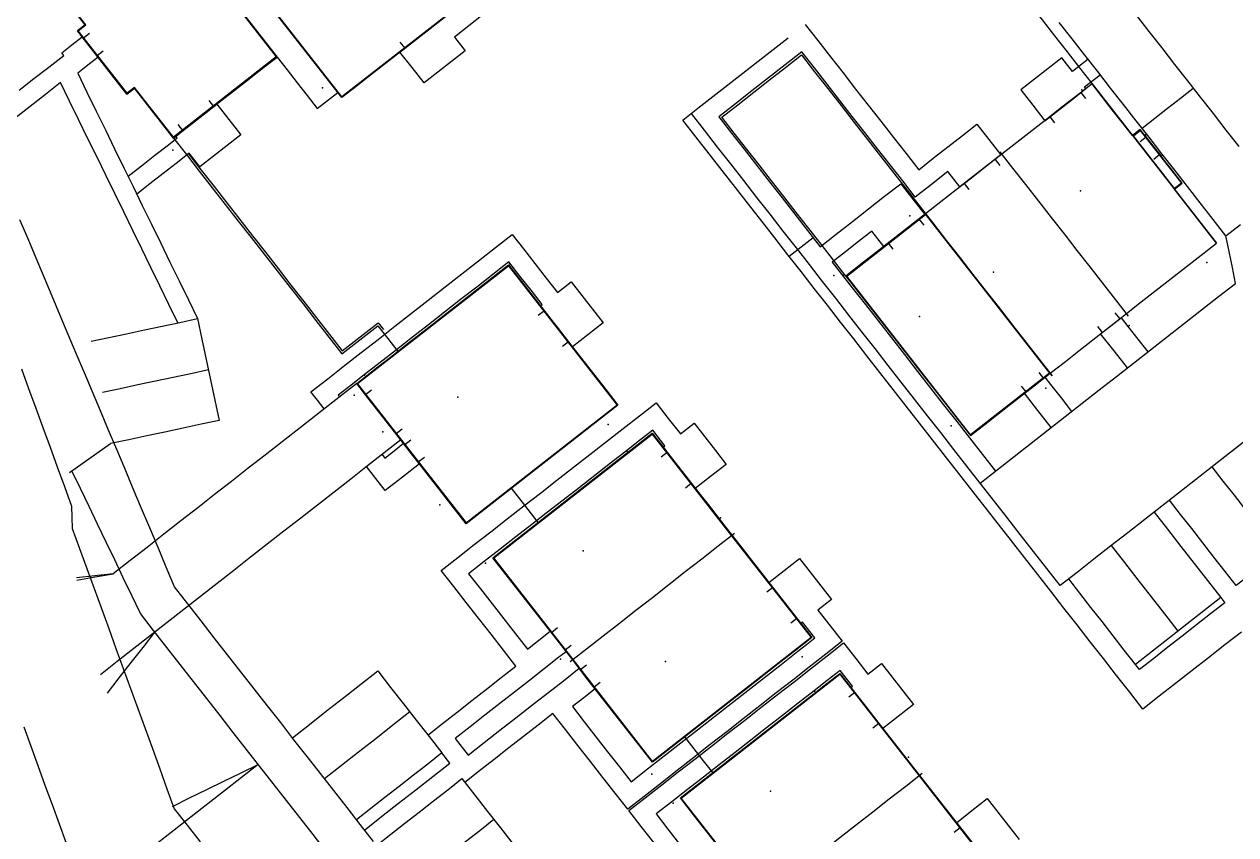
# Model space of a CAD drawing. Header units: metres. Extents: x 337936 to 338469, y 373266 to 374026.
# Drawn here: x 338023.9 to 338079.8, y 373758.3 to 373795.6 of the extents above; entities that cross this region are included whole.
import ezdxf

# ---------------------------------------------------------------- set-up
doc = ezdxf.new("R2010")
doc.units = ezdxf.units.M
for name, color, linetype in [('3D_LINES', 3, 'Continuous'), ('3D_Points', 1, 'Continuous'), ('PLOTS EXTERNAL LEVEL', 6, 'Continuous'), ('PLOTS FFL', 5, 'Continuous')]:
    doc.layers.add(name, color=color, linetype=linetype)

msp = doc.modelspace()

# ---------------------------------------------------------------- linework, layer by layer
at = {"layer": '3D_LINES'}
for points in [[(338061.669, 373810.687, 33.534), (338062.278, 373809.908, 33.552), (338062.886, 373809.129, 33.569), (338063.495, 373808.35, 33.586), (338064.103, 373807.572, 33.603), (338064.712, 373806.793, 33.62), (338065.32, 373806.014, 33.637), (338065.929, 373805.235, 33.654), (338066.537, 373804.456, 33.671), (338067.145, 373803.678, 33.688), (338067.036, 373802.786, 33.7), (338066.927, 373801.895, 33.709), (338066.817, 373801.004, 33.705), (338067.394, 373800.266, 33.724), (338067.97, 373799.528, 33.743), (338068.547, 373798.79, 33.763), (338069.123, 373798.052, 33.782), (338069.699, 373797.314, 33.801), (338070.276, 373796.577, 33.82), (338070.852, 373795.839, 33.836), (338071.429, 373795.101, 33.852), (338072.005, 373794.363, 33.869), (338072.582, 373793.625, 33.885), (338073.158, 373792.888, 33.9)], [(338026.226, 373796.222, 34.042), (338026.713, 373795.6, 34.042), (338026.366, 373795.329, 34.042), (338026.936, 373794.599, 34.042), (338027.506, 373793.87, 34.042), (338028.075, 373793.14, 34.042), (338028.645, 373792.411, 34.042), (338028.992, 373792.682, 34.042), (338029.59, 373791.916, 34.042), (338030.189, 373791.15, 34.042), (338030.787, 373790.384, 34.042), (338031.47, 373790.918, 34.042), (338032.153, 373791.451, 34.042), (338032.835, 373791.985, 34.042), (338033.518, 373792.518, 34.042), (338034.201, 373793.052, 34.042), (338034.884, 373793.585, 34.042), (338035.566, 373794.118, 34.042)], [(338043.58, 373796.173, 33.744), (338042.862, 373795.612, 33.744), (338042.143, 373795.051, 33.744), (338041.425, 373794.49, 33.744), (338040.707, 373793.929, 33.744), (338039.989, 373793.368, 33.744), (338039.271, 373792.806, 33.744), (338038.553, 373792.245, 33.744)], [(338045.082, 373796.078, 33.745), (338044.413, 373795.555, 33.745), (338043.745, 373795.033, 33.745), (338044.237, 373794.402, 33.745), (338043.607, 373793.91, 33.745), (338042.976, 373793.417, 33.745), (338042.346, 373792.925, 33.745), (338041.792, 373793.634, 33.745), (338041.238, 373794.343, 33.745), (338041.868, 373794.836, 33.745), (338042.499, 373795.328, 33.745), (338043.129, 373795.821, 33.745)], [(338079.334, 373785.876, 33.9), (338078.743, 373786.633, 33.9), (338078.151, 373787.39, 33.9), (338077.56, 373788.147, 33.9), (338076.969, 373788.904, 33.9), (338076.377, 373789.661, 33.9), (338075.786, 373790.418, 33.9), (338075.195, 373791.174, 33.9), (338074.603, 373791.931, 33.9), (338074.012, 373792.688, 33.9), (338073.42, 373793.445, 33.895), (338072.829, 373794.202, 33.879), (338072.238, 373794.959, 33.863), (338071.646, 373795.716, 33.846)], [(338075.193, 373796.049, 33.877), (338075.784, 373795.292, 33.89), (338076.376, 373794.535, 33.9), (338076.967, 373793.778, 33.9), (338077.559, 373793.021, 33.9), (338078.15, 373792.265, 33.9), (338078.741, 373791.508, 33.9), (338079.333, 373790.751, 33.9), (338079.924, 373789.994, 33.9)], [(338026.915, 373795.199, 34.051), (338026.637, 373794.982, 34.052)], [(338035.566, 373794.118, 33.976), (338034.964, 373794.889, 33.976), (338034.362, 373795.659, 33.976)], [(338059.928, 373795.621, 33.912), (338060.509, 373794.877, 33.912), (338061.09, 373794.132, 33.912), (338061.672, 373793.388, 33.912), (338062.253, 373792.644, 33.912), (338062.835, 373791.9, 33.912), (338063.416, 373791.156, 33.912), (338063.998, 373790.411, 33.912), (338064.579, 373789.667, 33.912), (338065.161, 373788.923, 33.912), (338065.833, 373789.448, 33.912), (338066.505, 373789.973, 33.912), (338067.177, 373790.498, 33.912), (338067.849, 373791.023, 33.912), (338068.403, 373790.314, 33.912), (338068.958, 373789.605, 33.912), (338068.327, 373789.112, 33.912), (338067.697, 373788.62, 33.912), (338067.066, 373788.127, 33.912), (338066.512, 373788.837, 33.912), (338065.759, 373788.248, 33.912), (338065.006, 373787.66, 33.912), (338064.424, 373788.404, 33.912), (338063.843, 373789.148, 33.912), (338063.261, 373789.892, 33.912), (338062.68, 373790.636, 33.912), (338062.098, 373791.381, 33.912), (338061.517, 373792.125, 33.912), (338060.935, 373792.869, 33.912), (338060.354, 373793.613, 33.912), (338059.772, 373794.358, 33.912), (338059.006, 373793.759, 33.912), (338058.24, 373793.16, 33.912), (338057.473, 373792.561, 33.912), (338056.707, 373791.962, 33.912), (338055.94, 373791.364, 33.912), (338056.525, 373790.615, 33.912), (338057.11, 373789.866, 33.912), (338057.695, 373789.118, 33.912), (338058.28, 373788.369, 33.912), (338058.865, 373787.621, 33.912), (338059.45, 373786.872, 33.912), (338060.034, 373786.123, 33.912), (338060.619, 373785.375, 33.912), (338061.362, 373785.955, 33.912), (338062.105, 373786.536, 33.912), (338062.848, 373787.116, 33.912), (338063.591, 373787.696, 33.912), (338064.334, 373788.277, 33.912), (338064.888, 373787.568, 33.912), (338065.442, 373786.858, 33.912), (338064.989, 373786.504, 33.912), (338064.27, 373785.943, 33.912), (338063.551, 373785.381, 33.912), (338062.997, 373786.09, 33.911), (338062.389, 373785.615, 33.911), (338061.781, 373785.14, 33.911), (338061.173, 373784.666, 33.911), (338061.5, 373784.248, 33.911), (338062.101, 373783.478, 33.911), (338062.703, 373782.708, 33.911), (338063.305, 373781.938, 33.911), (338063.906, 373781.168, 33.911), (338064.508, 373780.397, 33.911), (338065.11, 373779.627, 33.911), (338065.712, 373778.857, 33.911), (338066.313, 373778.087, 33.911), (338066.915, 373777.317, 33.911), (338067.51, 373776.555, 33.911), (338068.106, 373775.793, 33.911), (338068.701, 373775.031, 33.911)], [(338023.666, 373792.583, 34.061), (338024.354, 373793.121, 34.059), (338025.041, 373793.658, 34.056), (338025.729, 373794.195, 34.054), (338025.636, 373794.313, 34.054), (338026.109, 373794.682, 34.053), (338026.582, 373795.052, 34.052), (338026.951, 373794.579, 34.051), (338027.321, 373794.106, 34.051), (338026.848, 373793.737, 34.053), (338026.375, 373793.367, 34.054), (338026.801, 373792.497, 34.054), (338027.226, 373791.627, 34.055), (338027.651, 373790.757, 34.055), (338028.077, 373789.887, 34.055), (338028.502, 373789.017, 34.056), (338028.927, 373788.147, 34.056), (338029.353, 373787.277, 34.041), (338029.778, 373786.407, 34.022), (338030.203, 373785.537, 34.002), (338030.629, 373784.666, 33.983), (338031.054, 373783.796, 33.964), (338031.479, 373782.926, 33.945), (338031.905, 373782.056, 33.926)], [(338041.47, 373794.525, 33.818), (338041.253, 373794.803, 33.832)], [(338080.045, 373767.608, 33.911), (338079.288, 373767.016, 33.911), (338078.53, 373766.424, 33.911), (338077.772, 373765.832, 33.911), (338077.014, 373765.24, 33.911), (338076.257, 373764.648, 33.911), (338075.499, 373764.056, 33.911), (338074.893, 373764.832, 33.911), (338074.287, 373765.608, 33.911), (338073.68, 373766.383, 33.911), (338073.074, 373767.159, 33.911), (338072.468, 373767.935, 33.911), (338071.862, 373768.711, 33.911), (338071.256, 373769.487, 33.911), (338070.65, 373770.263, 33.911), (338070.043, 373771.039, 33.911), (338069.437, 373771.814, 33.911), (338068.831, 373772.59, 33.911), (338068.225, 373773.366, 33.911), (338067.619, 373774.142, 33.911), (338067.013, 373774.918, 33.911), (338066.406, 373775.694, 33.911), (338065.8, 373776.47, 33.911), (338065.194, 373777.245, 33.911), (338064.588, 373778.021, 33.911), (338063.982, 373778.797, 33.911), (338063.376, 373779.573, 33.911), (338062.769, 373780.349, 33.911), (338062.163, 373781.125, 33.911), (338061.557, 373781.901, 33.911), (338060.951, 373782.676, 33.911), (338060.345, 373783.452, 33.911), (338059.739, 373784.228, 33.911), (338059.132, 373785.004, 33.911), (338058.526, 373785.78, 33.911), (338057.92, 373786.556, 33.911), (338057.314, 373787.332, 33.911), (338056.708, 373788.107, 33.911), (338056.102, 373788.883, 33.911), (338055.495, 373789.659, 33.911), (338054.889, 373790.435, 33.911), (338054.283, 373791.211, 33.911), (338054.977, 373791.753, 33.911), (338055.671, 373792.295, 33.911), (338056.364, 373792.837, 33.911), (338057.058, 373793.379, 33.911), (338057.752, 373793.921, 33.911), (338058.446, 373794.463, 33.911), (338059.14, 373795.005, 33.911)], [(338027.544, 373794.393, 34.05), (338027.266, 373794.176, 34.051)], [(338035.566, 373794.118, 33.953), (338036.03, 373793.525, 33.948), (338036.494, 373792.931, 33.936), (338036.958, 373792.337, 33.915), (338037.422, 373791.743, 33.899), (338037.895, 373792.112, 33.892), (338038.368, 373792.482, 33.886)], [(338061.806, 373784.018, 33.914), (338061.234, 373784.751, 33.884), (338060.661, 373785.484, 33.86), (338060.089, 373786.216, 33.837), (338059.516, 373786.949, 33.814), (338058.944, 373787.682, 33.791), (338058.371, 373788.415, 33.768), (338057.798, 373789.148, 33.745), (338057.226, 373789.881, 33.722), (338056.653, 373790.614, 33.699), (338056.081, 373791.346, 33.676), (338056.816, 373791.921, 33.668), (338057.551, 373792.495, 33.661), (338058.285, 373793.069, 33.654), (338059.02, 373793.643, 33.647), (338059.755, 373794.217, 33.64)], [(338059.755, 373794.217, 33.64), (338060.364, 373793.438, 33.669), (338060.972, 373792.66, 33.697), (338061.581, 373791.881, 33.726), (338062.189, 373791.102, 33.755), (338062.798, 373790.323, 33.784), (338063.406, 373789.545, 33.813), (338064.015, 373788.766, 33.841), (338064.623, 373787.987, 33.87), (338065.232, 373787.208, 33.898), (338065.84, 373786.43, 33.933), (338066.449, 373785.651, 33.966), (338067.057, 373784.872, 34.001), (338067.665, 373784.093, 34.036), (338068.274, 373783.315, 34.035), (338068.882, 373782.536, 34.01), (338069.491, 373781.757, 33.985), (338070.099, 373780.978, 33.959), (338070.708, 373780.2, 33.933), (338071.316, 373779.421, 33.907), (338070.724, 373780.179, 33.933), (338070.131, 373780.938, 33.958), (338069.538, 373781.697, 33.983), (338068.945, 373782.455, 34.007), (338068.353, 373783.214, 34.032), (338067.76, 373783.973, 34.041), (338067.167, 373784.731, 34.007), (338066.575, 373785.49, 33.973), (338065.982, 373786.249, 33.941), (338065.389, 373787.007, 33.908)], [(338072.976, 373794.014, 33.912), (338072.251, 373793.448, 33.912), (338071.758, 373794.078, 33.912), (338071.128, 373793.586, 33.912), (338070.497, 373793.093, 33.912), (338069.867, 373792.601, 33.912), (338070.421, 373791.892, 33.912), (338070.975, 373791.182, 33.912), (338071.606, 373791.675, 33.912), (338072.236, 373792.167, 33.912), (338072.866, 373792.66, 33.912), (338072.805, 373792.739, 33.909), (338073.53, 373793.305, 33.909)], [(338030.997, 373781.863, 33.939), (338030.581, 373782.715, 33.958), (338030.164, 373783.567, 33.977), (338029.748, 373784.419, 33.996), (338029.331, 373785.271, 34.014), (338028.915, 373786.123, 34.033), (338028.498, 373786.975, 34.052), (338028.082, 373787.827, 34.058), (338027.665, 373788.679, 34.058), (338027.249, 373789.531, 34.057), (338026.832, 373790.383, 34.057), (338026.416, 373791.235, 34.057), (338026, 373792.087, 34.057), (338025.583, 373792.939, 34.056), (338024.883, 373792.392, 34.058), (338024.183, 373791.845, 34.061), (338023.482, 373791.298, 34.063), (338022.782, 373790.75, 34.065)], [(338068.997, 373789.636, 33.912), (338068.294, 373789.086, 33.912), (338067.591, 373788.537, 33.912), (338066.888, 373787.988, 33.912), (338066.185, 373787.439, 33.912), (338065.481, 373786.889, 33.912), (338064.746, 373786.315, 33.912), (338064.011, 373785.741, 33.912), (338063.276, 373785.166, 33.912), (338062.541, 373784.592, 33.912), (338061.806, 373784.018, 33.912), (338062.381, 373783.283, 33.912), (338062.955, 373782.548, 33.911), (338063.529, 373781.813, 33.911), (338064.103, 373781.078, 33.911), (338064.678, 373780.343, 33.911), (338065.252, 373779.608, 33.911), (338065.826, 373778.873, 33.911), (338066.4, 373778.138, 33.911), (338066.975, 373777.403, 33.911), (338067.549, 373776.668, 33.911), (338068.284, 373777.242, 33.911), (338069.019, 373777.816, 33.911), (338069.754, 373778.391, 33.911), (338070.489, 373778.965, 33.911), (338071.224, 373779.539, 33.911), (338071.927, 373780.088, 33.911), (338072.63, 373780.638, 33.911), (338073.333, 373781.187, 33.911), (338074.036, 373781.736, 33.911), (338074.74, 373782.286, 33.911), (338075.43, 373782.825, 33.911), (338076.12, 373783.365, 33.911), (338076.811, 373783.904, 33.911), (338077.501, 373784.444, 33.911), (338078.191, 373784.983, 33.911), (338078.901, 373785.537, 33.911), (338078.416, 373786.158, 33.911), (338077.931, 373786.778, 33.911), (338077.446, 373787.399, 33.911), (338076.961, 373788.02, 33.911), (338077.316, 373788.297, 33.911), (338076.833, 373788.915, 33.911), (338076.349, 373789.534, 33.911), (338075.866, 373790.152, 33.911), (338075.383, 373790.771, 33.911), (338075.028, 373790.494, 33.911), (338074.561, 373791.092, 33.911), (338074.093, 373791.691, 33.912), (338073.626, 373792.289, 33.912), (338073.158, 373792.888, 33.912), (338072.464, 373792.345, 33.912), (338071.771, 373791.803, 33.912), (338071.077, 373791.261, 33.912), (338070.383, 373790.719, 33.912), (338069.689, 373790.177, 33.912), (338068.995, 373789.635, 33.912)], [(338072.635, 373792.478, 33.912), (338072.852, 373792.201, 33.912)], [(338075.462, 373790.833, 33.9), (338076.053, 373791.294, 33.9), (338076.644, 373791.756, 33.9), (338077.235, 373792.218, 33.9), (338077.826, 373792.68, 33.9)], [(338028.695, 373788.623, 34.043), (338029.315, 373789.107, 34.043), (338029.935, 373789.592, 34.043), (338030.555, 373790.076, 34.043), (338030.963, 373790.395, 34.043), (338030.901, 373790.474, 34.043), (338031.532, 373790.966, 34.043), (338032.162, 373791.459, 34.043), (338032.792, 373791.951, 34.043), (338033.347, 373791.242, 34.043), (338033.901, 373790.533, 34.043), (338033.27, 373790.04, 34.043), (338032.64, 373789.548, 34.043), (338032.009, 373789.055, 34.043), (338031.517, 373789.686, 34.043), (338030.912, 373789.213, 34.043), (338030.308, 373788.741, 34.043), (338029.703, 373788.269, 34.043), (338029.099, 373787.796, 34.043)], [(338032.649, 373791.839, 34.028), (338032.432, 373792.117, 34.038)], [(338067.992, 373774.476, 33.933), (338067.387, 373775.251, 33.922), (338066.782, 373776.026, 33.912), (338066.176, 373776.8, 33.9), (338065.571, 373777.575, 33.9), (338064.966, 373778.35, 33.9), (338064.361, 373779.124, 33.9), (338063.755, 373779.899, 33.9), (338063.15, 373780.674, 33.9), (338062.545, 373781.448, 33.9), (338061.94, 373782.223, 33.9), (338061.335, 373782.998, 33.9), (338060.729, 373783.772, 33.893), (338060.124, 373784.547, 33.878), (338059.519, 373785.322, 33.853), (338058.914, 373786.096, 33.829), (338058.308, 373786.871, 33.805), (338057.703, 373787.645, 33.78), (338057.098, 373788.42, 33.756), (338056.493, 373789.195, 33.732), (338055.888, 373789.969, 33.707), (338055.282, 373790.744, 33.683), (338054.677, 373791.519, 33.658)], [(338071.208, 373791.364, 33.905), (338071.425, 373791.086, 33.92)], [(338031.222, 373790.725, 34.051), (338031.005, 373791.002, 34.061)], [(338030.787, 373790.384, 34.058), (338031.385, 373789.619, 34.033), (338031.983, 373788.854, 34.012), (338032.581, 373788.089, 33.991), (338033.179, 373787.323, 33.97), (338033.777, 373786.558, 33.95), (338034.374, 373785.793, 33.929), (338034.972, 373785.028, 33.908), (338035.57, 373784.262, 33.887), (338036.168, 373783.497, 33.867), (338036.766, 373782.732, 33.846), (338037.364, 373781.966, 33.825), (338037.962, 373781.201, 33.804), (338038.56, 373780.436, 33.783), (338039.112, 373780.868, 33.773), (338039.665, 373781.299, 33.768), (338040.217, 373781.731, 33.768), (338040.679, 373781.14, 33.759), (338041.141, 373780.549, 33.753)], [(338075.654, 373790.424, 33.9), (338075.376, 373790.207, 33.9)], [(338075.678, 373790.556, 33.9), (338075.599, 373790.494, 33.9), (338075.968, 373790.021, 33.9), (338076.338, 373789.549, 33.9), (338076.417, 373789.61, 33.9)], [(338031.478, 373789.662, 34.031), (338032.07, 373788.905, 34.01), (338032.661, 373788.148, 33.99), (338033.253, 373787.391, 33.969), (338033.844, 373786.634, 33.949), (338034.436, 373785.876, 33.928), (338035.028, 373785.119, 33.907), (338035.619, 373784.362, 33.887), (338036.211, 373783.605, 33.866), (338036.802, 373782.848, 33.846), (338037.394, 373782.091, 33.825), (338037.985, 373781.333, 33.805), (338038.577, 373780.576, 33.784), (338039.13, 373781.008, 33.774), (338039.682, 373781.44, 33.77), (338040.235, 373781.871, 33.77), (338040.481, 373781.556, 33.765)], [(338068.904, 373789.754, 33.912), (338069.496, 373788.995, 33.912), (338070.089, 373788.236, 33.912), (338070.682, 373787.478, 33.912), (338071.274, 373786.719, 33.912), (338071.867, 373785.961, 33.912), (338072.46, 373785.202, 33.912), (338073.053, 373784.443, 33.912), (338073.645, 373783.685, 33.912), (338074.238, 373782.926, 33.912), (338074.831, 373782.167, 33.912)], [(338076.283, 373789.619, 33.9), (338076.005, 373789.401, 33.9)], [(338068.691, 373789.396, 33.909), (338068.908, 373789.119, 33.923)], [(338067.264, 373788.282, 33.911), (338067.481, 373788.004, 33.926)], [(338040.02, 373757.944, 33.921), (338039.408, 373758.728, 33.921), (338038.796, 373759.511, 33.929), (338038.183, 373760.295, 33.938), (338037.571, 373761.078, 33.948), (338036.959, 373761.862, 33.957), (338036.347, 373762.645, 33.967), (338035.735, 373763.429, 33.976), (338035.123, 373764.212, 33.985), (338034.511, 373764.996, 33.96), (338033.899, 373765.779, 33.933), (338033.287, 373766.562, 33.907), (338032.675, 373767.346, 33.893), (338032.062, 373768.129, 33.893), (338031.45, 373768.913, 33.893), (338030.838, 373769.696, 33.893), (338030.458, 373770.599, 33.89), (338030.077, 373771.502, 33.887), (338029.697, 373772.406, 33.884), (338029.316, 373773.309, 33.881), (338028.935, 373774.212, 33.878), (338028.555, 373775.115, 33.892), (338028.174, 373776.018, 33.911), (338027.794, 373776.921, 33.93), (338027.422, 373777.802, 33.948), (338027.051, 373778.683, 33.967), (338026.68, 373779.564, 33.985), (338026.309, 373780.445, 34.004), (338025.938, 373781.326, 34.022), (338025.566, 373782.207, 34.04), (338025.195, 373783.088, 34.059), (338024.824, 373783.968, 34.07), (338024.453, 373784.849, 34.069), (338024.081, 373785.73, 34.069), (338023.71, 373786.611, 34.068)], [(338065.175, 373786.65, 33.912), (338065.392, 373786.372, 33.912)], [(338080.272, 373776.457, 33.9), (338079.492, 373775.847, 33.9), (338078.711, 373775.237, 33.9), (338077.93, 373774.627, 33.9), (338077.15, 373774.017, 33.906), (338076.369, 373773.407, 33.914), (338075.589, 373772.798, 33.922), (338074.808, 373772.188, 33.93), (338074.028, 373771.578, 33.938), (338073.247, 373770.968, 33.946), (338072.466, 373770.358, 33.954), (338071.686, 373769.748, 33.962), (338071.07, 373770.536, 33.959), (338070.455, 373771.324, 33.956), (338069.839, 373772.112, 33.953), (338069.223, 373772.9, 33.951), (338068.608, 373773.688, 33.943), (338067.992, 373774.476, 33.933), (338068.778, 373775.09, 33.93), (338069.563, 373775.704, 33.927), (338070.349, 373776.318, 33.921), (338071.135, 373776.932, 33.913), (338071.92, 373777.546, 33.905), (338072.706, 373778.16, 33.9), (338073.492, 373778.773, 33.9), (338074.278, 373779.387, 33.9), (338075.063, 373780.001, 33.9), (338075.849, 373780.615, 33.9), (338076.635, 373781.229, 33.9), (338077.42, 373781.843, 33.9), (338078.206, 373782.457, 33.9), (338078.992, 373783.07, 33.9), (338079.777, 373783.684, 33.9), (338079.63, 373784.415, 33.9), (338079.482, 373785.145, 33.9), (338079.334, 373785.876, 33.9), (338080.004, 373786.399, 33.9)], [(338037.747, 373777.897, 33.746), (338037.439, 373778.291, 33.746), (338037.131, 373778.685, 33.746), (338037.905, 373779.289, 33.746), (338038.678, 373779.894, 33.746), (338039.451, 373780.498, 33.746), (338040.225, 373781.102, 33.746), (338040.998, 373781.707, 33.746), (338041.772, 373782.311, 33.746), (338042.545, 373782.915, 33.746), (338043.319, 373783.519, 33.746), (338044.092, 373784.124, 33.746), (338044.865, 373784.728, 33.746), (338045.639, 373785.332, 33.746), (338046.412, 373785.936, 33.746), (338046.935, 373785.268, 33.746), (338047.457, 373784.599, 33.746), (338047.98, 373783.93, 33.746), (338048.503, 373783.261, 33.746), (338049.133, 373783.754, 33.746), (338049.625, 373783.123, 33.746), (338050.118, 373782.493, 33.746), (338050.61, 373781.862, 33.746), (338049.901, 373781.308, 33.746), (338049.192, 373780.754, 33.746), (338048.7, 373781.385, 33.746), (338048.207, 373782.015, 33.746), (338047.714, 373782.645, 33.746), (338047.793, 373782.707, 33.746), (338047.281, 373783.362, 33.746), (338046.769, 373784.018, 33.746), (338046.257, 373784.673, 33.746), (338045.516, 373784.094, 33.746), (338044.775, 373783.515, 33.746), (338044.034, 373782.936, 33.746), (338043.293, 373782.357, 33.746), (338042.552, 373781.778, 33.747), (338041.811, 373781.2, 33.747), (338041.07, 373780.621, 33.747), (338040.329, 373780.042, 33.747), (338039.588, 373779.463, 33.747), (338038.991, 373778.996, 33.745), (338038.394, 373778.53, 33.745), (338038.456, 373778.451, 33.745)], [(338060.298, 373785.786, 33.849), (338059.746, 373785.355, 33.855), (338059.195, 373784.924, 33.86)], [(338063.749, 373785.536, 33.914), (338063.966, 373785.258, 33.928)], [(338044.294, 373772.603, 33.746), (338043.853, 373773.168, 33.746), (338043.412, 373773.733, 33.746), (338042.885, 373774.407, 33.746), (338042.359, 373775.08, 33.747), (338041.832, 373775.754, 33.747), (338041.306, 373776.428, 33.747), (338040.779, 373777.102, 33.747), (338040.268, 373777.757, 33.747), (338039.756, 373778.412, 33.747), (338039.244, 373779.067, 33.747), (338040.021, 373779.674, 33.747), (338040.799, 373780.282, 33.747), (338041.576, 373780.889, 33.747), (338042.353, 373781.496, 33.747), (338043.131, 373782.104, 33.747), (338043.908, 373782.711, 33.746), (338044.685, 373783.318, 33.746), (338045.463, 373783.925, 33.746), (338046.24, 373784.533, 33.746), (338046.801, 373783.815, 33.746), (338047.362, 373783.096, 33.746), (338047.923, 373782.378, 33.746), (338048.484, 373781.66, 33.746), (338049.046, 373780.942, 33.746), (338049.607, 373780.224, 33.746), (338050.168, 373779.505, 33.746), (338050.729, 373778.787, 33.746), (338051.29, 373778.069, 33.746)], [(338061.745, 373784.097, 33.911), (338061.666, 373784.035, 33.911)], [(338047.896, 373782.413, 33.753), (338047.618, 373782.196, 33.753)], [(338074.216, 373782.324, 33.922), (338074.433, 373782.046, 33.913)], [(338026.988, 373781.011, 33.999), (338027.808, 373781.185, 33.987), (338028.627, 373781.359, 33.975), (338029.447, 373781.534, 33.962), (338030.266, 373781.708, 33.95), (338031.085, 373781.882, 33.938), (338031.905, 373782.056, 33.926), (338032.104, 373781.117, 33.909), (338032.304, 373780.178, 33.893), (338032.504, 373779.239, 33.877), (338032.703, 373778.3, 33.861), (338032.903, 373777.361, 33.845), (338032.068, 373777.184, 33.858), (338031.232, 373777.006, 33.87), (338030.397, 373776.828, 33.882), (338029.562, 373776.651, 33.895), (338028.727, 373776.473, 33.907), (338027.892, 373776.296, 33.92)], [(338074.786, 373779.785, 33.912), (338074.171, 373780.573, 33.912), (338073.555, 373781.361, 33.912), (338074.028, 373781.73, 33.912), (338074.501, 373782.1, 33.912), (338074.815, 373781.697, 33.912), (338075.274, 373781.11, 33.912), (338075.732, 373780.524, 33.912)], [(338073.41, 373781.695, 33.922), (338073.627, 373781.417, 33.913)], [(338049.01, 373780.987, 33.755), (338048.733, 373780.77, 33.751)], [(338023.78, 373779.747, 34.039), (338024.109, 373778.842, 34.021), (338024.439, 373777.936, 34.003), (338024.769, 373777.03, 33.985), (338025.098, 373776.124, 33.967), (338025.428, 373775.219, 33.949), (338025.758, 373774.313, 33.931), (338026.087, 373773.407, 33.913), (338026.105, 373772.896, 33.914), (338026.123, 373772.384, 33.918), (338026.459, 373771.461, 33.921), (338026.795, 373770.538, 33.925), (338027.131, 373769.615, 33.928), (338027.467, 373768.692, 33.932), (338027.803, 373767.769, 33.935), (338028.139, 373766.846, 33.939), (338028.475, 373765.923, 33.943), (338028.81, 373765, 33.965), (338029.146, 373764.077, 33.997), (338029.482, 373763.154, 34.02), (338029.818, 373762.231, 34.012), (338030.154, 373761.308, 34.003), (338030.49, 373760.385, 33.995), (338030.826, 373759.462, 33.987), (338031.422, 373758.7, 33.978), (338032.017, 373757.937, 33.968)], [(338027.512, 373778.669, 33.958), (338028.327, 373778.842, 33.946), (338029.142, 373779.015, 33.934), (338029.958, 373779.189, 33.922), (338030.773, 373779.362, 33.91), (338031.588, 373779.535, 33.897), (338032.404, 373779.709, 33.885)], [(338070.701, 373779.577, 33.912), (338070.918, 373779.3, 33.912)], [(338039.244, 373779.067, 33.746), (338038.911, 373778.807, 33.746), (338038.133, 373778.199, 33.746), (338037.355, 373777.591, 33.746), (338036.576, 373776.983, 33.746), (338035.798, 373776.375, 33.746), (338035.02, 373775.767, 33.746), (338034.242, 373775.159, 33.746), (338033.463, 373774.551, 33.746), (338032.685, 373773.943, 33.746), (338031.907, 373773.335, 33.746), (338031.129, 373772.727, 33.746), (338030.35, 373772.119, 33.746), (338029.572, 373771.51, 33.746), (338028.794, 373770.902, 33.746), (338028.016, 373770.294, 33.746), (338027.168, 373770.203, 33.746), (338026.319, 373770.111, 33.746)], [(338069.895, 373778.948, 33.915), (338070.112, 373778.67, 33.905)], [(338071.271, 373777.038, 33.912), (338070.655, 373777.826, 33.912), (338070.04, 373778.614, 33.912), (338070.512, 373778.984, 33.912), (338070.985, 373779.353, 33.912), (338071.245, 373779.02, 33.912), (338071.731, 373778.399, 33.912), (338072.217, 373777.777, 33.912)], [(338039.931, 373778.76, 33.754), (338039.653, 373778.543, 33.75)], [(338042.525, 373762.86, 33.747), (338043.202, 373763.389, 33.747), (338043.879, 373763.918, 33.747), (338044.556, 373764.447, 33.747), (338045.233, 373764.976, 33.747), (338045.91, 373765.505, 33.747), (338046.587, 373766.034, 33.747), (338046.013, 373766.769, 33.747), (338045.438, 373767.505, 33.747), (338044.863, 373768.24, 33.747), (338044.289, 373768.976, 33.747), (338043.714, 373769.711, 33.747), (338043.139, 373770.447, 33.747), (338043.902, 373771.041, 33.747), (338044.664, 373771.636, 33.747), (338045.426, 373772.23, 33.747), (338046.189, 373772.825, 33.747), (338046.951, 373773.419, 33.747), (338047.714, 373774.013, 33.747), (338048.476, 373774.608, 33.747), (338049.238, 373775.202, 33.747), (338050.001, 373775.797, 33.747), (338050.763, 373776.391, 33.747), (338051.526, 373776.985, 33.747), (338052.288, 373777.58, 33.747), (338053.05, 373778.174, 33.747), (338053.61, 373777.457, 33.747), (338054.169, 373776.74, 33.747), (338054.8, 373777.232, 33.747), (338055.292, 373776.601, 33.747), (338055.783, 373775.97, 33.747), (338056.275, 373775.339, 33.747), (338055.566, 373774.785, 33.747), (338054.856, 373774.232, 33.747), (338054.364, 373774.863, 33.747), (338053.872, 373775.494, 33.747), (338053.38, 373776.125, 33.747), (338053.459, 373776.186, 33.747), (338052.894, 373776.911, 33.747), (338052.289, 373776.439, 33.747), (338051.684, 373775.967, 33.747), (338050.955, 373775.399, 33.747), (338050.226, 373774.831, 33.747), (338049.498, 373774.263, 33.746), (338048.769, 373773.695, 33.746), (338048.041, 373773.127, 33.746), (338047.312, 373772.559, 33.746), (338046.584, 373771.991, 33.746), (338045.855, 373771.423, 33.746), (338045.126, 373770.855, 33.746), (338044.403, 373770.291, 33.765), (338044.945, 373769.598, 33.783), (338045.487, 373768.904, 33.801), (338046.028, 373768.211, 33.819), (338046.57, 373767.518, 33.837), (338047.112, 373766.824, 33.855), (338047.639, 373767.236, 33.868), (338048.166, 373767.648, 33.882), (338048.535, 373767.175, 33.894), (338048.905, 373766.702, 33.906), (338048.571, 373766.442, 33.906), (338047.888, 373765.908, 33.907), (338047.205, 373765.374, 33.907), (338046.521, 373764.84, 33.907), (338045.838, 373764.306, 33.907), (338045.155, 373763.772, 33.907), (338044.471, 373763.238, 33.907), (338043.788, 373762.705, 33.908), (338044.387, 373761.938, 33.908), (338045.118, 373762.509, 33.908), (338045.849, 373763.08, 33.908), (338046.58, 373763.651, 33.908), (338047.31, 373764.223, 33.908), (338048.041, 373764.794, 33.909), (338048.772, 373765.365, 33.909), (338049.503, 373765.936, 33.909), (338049.873, 373765.463, 33.909), (338050.242, 373764.99, 33.909), (338049.715, 373764.578, 33.909), (338049.188, 373764.167, 33.909), (338049.73, 373763.473, 33.909), (338050.272, 373762.78, 33.91), (338050.813, 373762.087, 33.91), (338051.355, 373761.393, 33.91), (338051.897, 373760.7, 33.91), (338052.658, 373761.296, 33.91), (338053.428, 373761.899, 33.91), (338054.198, 373762.501, 33.911), (338054.967, 373763.104, 33.911), (338055.737, 373763.706, 33.911), (338056.507, 373764.309, 33.911), (338057.276, 373764.912, 33.911), (338058.046, 373765.514, 33.911), (338058.816, 373766.117, 33.911), (338059.585, 373766.719, 33.911), (338059.98, 373767.028, 33.911), (338060.374, 373767.337, 33.911), (338059.808, 373768.06, 33.911), (338059.729, 373767.999, 33.911), (338059.236, 373768.629, 33.911), (338058.742, 373769.259, 33.911), (338058.249, 373769.889, 33.911), (338058.958, 373770.443, 33.911), (338059.667, 373770.998, 33.911), (338060.16, 373770.368, 33.911), (338060.653, 373769.738, 33.911), (338061.146, 373769.108, 33.911), (338060.516, 373768.615, 33.911), (338061.077, 373767.899, 33.911), (338061.638, 373767.183, 33.911), (338060.876, 373766.587, 33.911), (338060.115, 373765.991, 33.911), (338059.354, 373765.395, 33.911), (338058.593, 373764.799, 33.911), (338057.832, 373764.203, 33.911), (338057.07, 373763.607, 33.911), (338056.309, 373763.011, 33.911), (338055.548, 373762.415, 33.911), (338054.787, 373761.82, 33.911), (338054.026, 373761.224, 33.911), (338053.265, 373760.628, 33.911), (338052.503, 373760.032, 33.911), (338051.742, 373759.436, 33.911), (338051.168, 373760.171, 33.911), (338050.593, 373760.907, 33.911), (338050.018, 373761.642, 33.911), (338049.444, 373762.378, 33.911), (338048.869, 373763.113, 33.911), (338048.294, 373763.849, 33.911), (338047.617, 373763.32, 33.911), (338046.94, 373762.791, 33.911), (338046.263, 373762.262, 33.911), (338045.586, 373761.733, 33.911), (338044.909, 373761.204, 33.911), (338044.232, 373760.675, 33.911)], [(338041.341, 373776.955, 33.781), (338041.063, 373776.738, 33.767)], [(338049.204, 373766.319, 33.746), (338048.591, 373767.104, 33.746), (338047.978, 373767.888, 33.746), (338047.365, 373768.673, 33.746), (338046.752, 373769.458, 33.746), (338046.138, 373770.243, 33.746), (338045.525, 373771.027, 33.746), (338046.26, 373771.602, 33.746), (338046.995, 373772.176, 33.746), (338047.73, 373772.75, 33.746), (338048.465, 373773.324, 33.746), (338049.2, 373773.899, 33.746), (338049.935, 373774.473, 33.746), (338050.67, 373775.047, 33.746), (338051.405, 373775.621, 33.746), (338052.14, 373776.196, 33.768), (338052.875, 373776.77, 33.79), (338053.389, 373776.112, 33.81), (338053.903, 373775.454, 33.83), (338054.417, 373774.797, 33.849), (338054.931, 373774.139, 33.869), (338055.445, 373773.481, 33.889), (338055.959, 373772.823, 33.908), (338056.554, 373772.061, 33.909), (338057.167, 373771.277, 33.909), (338057.78, 373770.492, 33.909), (338058.393, 373769.707, 33.91), (338059.006, 373768.923, 33.91), (338059.62, 373768.138, 33.911), (338060.233, 373767.353, 33.911), (338059.498, 373766.779, 33.911), (338058.763, 373766.205, 33.911), (338058.028, 373765.63, 33.911), (338057.293, 373765.056, 33.911), (338056.558, 373764.482, 33.911), (338055.823, 373763.908, 33.911), (338055.088, 373763.333, 33.911), (338054.352, 373762.759, 33.911), (338053.617, 373762.185, 33.911), (338052.882, 373761.611, 33.911), (338052.269, 373762.395, 33.911), (338051.656, 373763.18, 33.911), (338051.043, 373763.965, 33.911), (338050.43, 373764.749, 33.911), (338049.817, 373765.534, 33.911), (338049.204, 373766.319, 33.911)], [(338080.669, 373776.767, 33.9), (338081.182, 373776.11, 33.9), (338081.695, 373775.454, 33.9), (338082.208, 373774.797, 33.9), (338082.721, 373774.14, 33.9), (338083.235, 373773.484, 33.9), (338083.748, 373772.827, 33.9), (338083.091, 373772.314, 33.9), (338082.434, 373771.801, 33.9), (338081.778, 373771.288, 33.904), (338081.121, 373770.775, 33.911), (338080.464, 373770.262, 33.918), (338079.808, 373769.749, 33.924), (338079.294, 373770.405, 33.922), (338078.781, 373771.062, 33.92), (338078.268, 373771.719, 33.917), (338077.755, 373772.375, 33.915), (338077.242, 373773.032, 33.913), (338076.729, 373773.689, 33.911)], [(338025.996, 373774.964, 33.936), (338026.628, 373775.408, 33.93), (338027.26, 373775.852, 33.925), (338027.892, 373776.296, 33.92)], [(338041.276, 373776.466, 33.767), (338040.506, 373775.865, 33.757), (338039.736, 373775.264, 33.768), (338038.966, 373774.662, 33.78), (338038.196, 373774.061, 33.792), (338037.427, 373773.459, 33.803), (338036.657, 373772.858, 33.815), (338035.887, 373772.256, 33.827), (338035.117, 373771.655, 33.838), (338034.347, 373771.053, 33.85), (338033.577, 373770.452, 33.861), (338032.808, 373769.85, 33.873), (338032.038, 373769.249, 33.885), (338031.268, 373768.648, 33.896), (338030.498, 373768.046, 33.908), (338029.728, 373767.445, 33.92), (338028.958, 373766.843, 33.931), (338028.189, 373766.242, 33.943), (338027.419, 373765.64, 33.955)], [(338040.409, 373775.789, 33.758), (338040.533, 373775.631, 33.758), (338040.966, 373775.969, 33.752), (338041.4, 373776.308, 33.767), (338041.769, 373775.835, 33.767), (338042.138, 373775.362, 33.767), (338041.35, 373774.747, 33.757), (338040.562, 373774.131, 33.769), (338040.131, 373774.683, 33.769), (338039.7, 373775.235, 33.769)], [(338041.732, 373776.455, 33.781), (338041.454, 373776.238, 33.767)], [(338042.362, 373775.649, 33.781), (338042.084, 373775.432, 33.767)], [(338053.562, 373775.891, 33.799), (338053.284, 373775.674, 33.795)], [(338037.84, 373757.486, 33.924), (338037.227, 373758.271, 33.932), (338036.614, 373759.055, 33.942), (338036.002, 373759.839, 33.951), (338035.389, 373760.623, 33.961), (338034.776, 373761.407, 33.97), (338034.164, 373762.191, 33.98), (338033.551, 373762.976, 33.989), (338032.938, 373763.76, 33.999), (338032.326, 373764.544, 33.977), (338031.713, 373765.328, 33.951), (338031.1, 373766.112, 33.924), (338030.488, 373766.897, 33.917), (338029.875, 373767.681, 33.917), (338029.262, 373768.465, 33.917), (338028.868, 373769.287, 33.914), (338028.474, 373770.11, 33.912), (338028.08, 373770.932, 33.91), (338027.685, 373771.754, 33.907), (338027.291, 373772.577, 33.905), (338026.897, 373773.399, 33.903), (338026.503, 373774.222, 33.917), (338026.109, 373775.044, 33.935)], [(338081.778, 373771.288, 33.904), (338081.264, 373771.944, 33.902), (338080.751, 373772.601, 33.9), (338080.238, 373773.258, 33.9), (338079.725, 373773.914, 33.9), (338079.212, 373774.571, 33.9), (338078.699, 373775.228, 33.9)], [(338054.676, 373774.465, 33.846), (338054.399, 373774.248, 33.841)], [(338047.618, 373772.663, 33.919), (338047.003, 373773.451, 33.858), (338046.387, 373774.239, 33.796)], [(338076.02, 373773.135, 33.918), (338076.636, 373772.347, 33.92), (338077.251, 373771.558, 33.923), (338077.867, 373770.77, 33.926), (338078.483, 373769.982, 33.929), (338079.098, 373769.194, 33.932), (338078.31, 373768.579, 33.94), (338077.522, 373767.963, 33.948), (338076.734, 373767.347, 33.956), (338075.946, 373766.732, 33.963), (338075.158, 373766.116, 33.97), (338074.645, 373766.773, 33.969), (338074.132, 373767.43, 33.967), (338073.619, 373768.086, 33.965), (338073.106, 373768.743, 33.962), (338072.593, 373769.4, 33.96), (338072.08, 373770.056, 33.958)], [(338056.672, 373772.154, 33.909), (338055.914, 373771.561, 33.909), (338055.155, 373770.968, 33.909), (338054.396, 373770.376, 33.909), (338053.638, 373769.783, 33.909), (338052.879, 373769.19, 33.909), (338052.12, 373768.597, 33.909), (338051.362, 373768.005, 33.909), (338050.603, 373767.412, 33.909), (338049.844, 373766.819, 33.909), (338049.086, 373766.227, 33.909)], [(338077.128, 373767.655, 33.952), (338076.513, 373768.443, 33.949), (338075.897, 373769.231, 33.946), (338075.281, 373770.019, 33.943), (338074.666, 373770.807, 33.94), (338074.05, 373771.595, 33.938)], [(338026.335, 373769.999, 33.933), (338027.175, 373770.147, 33.924), (338028.016, 373770.294, 33.915)], [(338058.432, 373769.658, 33.9), (338058.154, 373769.441, 33.9)], [(338079.098, 373769.194, 33.932), (338079.283, 373768.958, 33.932), (338078.626, 373768.445, 33.939), (338077.97, 373767.932, 33.946), (338077.313, 373767.419, 33.952), (338076.656, 373766.906, 33.958), (338076, 373766.393, 33.964), (338075.343, 373765.88, 33.97), (338075.158, 373766.116, 33.97)], [(338048.498, 373767.795, 33.915), (338048.22, 373767.578, 33.893)], [(338059.546, 373768.232, 33.9), (338059.268, 373768.015, 33.9)], [(338027.745, 373764.787, 33.973), (338028.292, 373765.491, 33.948), (338028.84, 373766.196, 33.937), (338029.387, 373766.901, 33.927), (338029.934, 373767.605, 33.917)], [(338049.128, 373766.989, 33.906), (338048.85, 373766.772, 33.906)], [(338052.939, 373757.904, 33.914), (338052.364, 373758.64, 33.914), (338051.789, 373759.375, 33.914), (338052.552, 373759.97, 33.914), (338053.314, 373760.564, 33.914), (338054.076, 373761.159, 33.914), (338054.839, 373761.753, 33.914), (338055.601, 373762.347, 33.914), (338056.364, 373762.942, 33.914), (338057.126, 373763.536, 33.914), (338057.888, 373764.131, 33.914), (338058.651, 373764.725, 33.914), (338059.413, 373765.319, 33.914), (338060.176, 373765.914, 33.914), (338060.938, 373766.508, 33.914), (338061.7, 373767.103, 33.914), (338062.26, 373766.385, 33.914), (338062.819, 373765.668, 33.914), (338063.45, 373766.16, 33.914), (338063.942, 373765.529, 33.914), (338064.434, 373764.898, 33.914), (338064.925, 373764.267, 33.914), (338064.216, 373763.714, 33.914), (338063.506, 373763.161, 33.914), (338063.014, 373763.791, 33.914), (338062.522, 373764.422, 33.914), (338062.03, 373765.053, 33.914), (338062.109, 373765.115, 33.914), (338061.544, 373765.839, 33.914), (338060.94, 373765.369, 33.914), (338060.336, 373764.898, 33.914), (338059.607, 373764.329, 33.914), (338058.878, 373763.761, 33.914), (338058.149, 373763.193, 33.914), (338057.421, 373762.625, 33.914), (338056.692, 373762.056, 33.914), (338055.963, 373761.488, 33.914), (338055.234, 373760.92, 33.914), (338054.505, 373760.352, 33.914), (338053.776, 373759.783, 33.914), (338053.053, 373759.22, 33.929), (338053.595, 373758.526, 33.944), (338054.137, 373757.833, 33.958)], [(338049.836, 373766.083, 33.931), (338049.558, 373765.866, 33.917)], [(338036.277, 373762.735, 33.968), (338037.065, 373763.351, 33.966), (338037.853, 373763.967, 33.964), (338038.641, 373764.582, 33.962), (338039.429, 373765.198, 33.948), (338040.217, 373765.814, 33.926), (338040.808, 373765.057, 33.949), (338041.399, 373764.301, 33.94), (338041.99, 373763.544, 33.931), (338042.581, 373762.788, 33.922), (338043.172, 373762.031, 33.913), (338042.515, 373761.518, 33.914), (338041.859, 373761.005, 33.916), (338041.202, 373760.492, 33.917), (338040.545, 373759.979, 33.919), (338039.888, 373759.466, 33.92), (338039.232, 373758.953, 33.922)], [(338056.015, 373757.602, 33.914), (338055.402, 373758.386, 33.914), (338054.788, 373759.171, 33.914), (338054.175, 373759.956, 33.914), (338054.91, 373760.53, 33.914), (338055.645, 373761.104, 33.914), (338056.38, 373761.678, 33.914), (338057.115, 373762.253, 33.913), (338057.85, 373762.827, 33.913), (338058.585, 373763.401, 33.913), (338059.32, 373763.976, 33.913), (338060.055, 373764.55, 33.913), (338060.791, 373765.124, 33.93), (338061.526, 373765.698, 33.948), (338062.141, 373764.91, 33.967), (338062.757, 373764.122, 33.986), (338063.372, 373763.334, 34.005), (338063.988, 373762.546, 34.024), (338064.604, 373761.759, 34.043), (338065.204, 373760.99, 34.043), (338065.817, 373760.205, 34.043), (338066.43, 373759.42, 34.043), (338067.043, 373758.636, 34.042), (338067.656, 373757.851, 34.042)], [(338050.465, 373765.277, 33.931), (338050.187, 373765.06, 33.916)], [(338062.212, 373764.82, 33.966), (338061.934, 373764.603, 33.964)], [(338041.694, 373763.923, 33.935), (338040.906, 373763.307, 33.937), (338040.118, 373762.691, 33.939), (338039.33, 373762.076, 33.941), (338038.542, 373761.46, 33.943), (338037.754, 373760.844, 33.945)], [(338063.326, 373763.393, 34.005), (338063.049, 373763.176, 33.996)], [(338023.885, 373763.239, 34.03), (338024.211, 373762.343, 34.053), (338024.537, 373761.448, 34.045), (338024.863, 373760.553, 34.037), (338025.189, 373759.657, 34.029), (338025.514, 373758.762, 34.021), (338025.84, 373757.867, 34.013)], [(338055.671, 373761.125, 34.065), (338055.24, 373761.676, 34.052), (338054.809, 373762.228, 34.039), (338054.379, 373762.779, 34.026)], [(338039.601, 373758.48, 33.921), (338040.389, 373759.096, 33.919), (338041.177, 373759.711, 33.917), (338041.965, 373760.327, 33.915), (338042.753, 373760.943, 33.914), (338043.541, 373761.558, 33.912), (338043.172, 373762.031, 33.913)], [(338034.701, 373761.504, 33.971), (338033.926, 373760.899, 33.973), (338033.151, 373760.293, 33.975), (338032.376, 373759.688, 33.977), (338031.602, 373759.083, 33.979), (338030.827, 373758.477, 33.981), (338030.052, 373757.872, 33.982), (338029.277, 373757.267, 33.984), (338028.502, 373756.662, 33.986), (338027.728, 373756.056, 33.988), (338026.953, 373755.451, 33.99), (338026.178, 373754.846, 33.992), (338025.403, 373754.24, 33.993), (338024.629, 373753.635, 33.995)], [(338030.742, 373759.571, 33.988), (338031.533, 373759.958, 33.985), (338032.325, 373760.344, 33.981), (338033.117, 373760.731, 33.978), (338033.909, 373761.117, 33.975), (338034.701, 373761.504, 33.971)], [(338065.322, 373761.082, 34.043), (338064.564, 373760.49, 34.043), (338063.805, 373759.897, 34.043), (338063.046, 373759.304, 34.043), (338062.288, 373758.711, 34.043), (338061.529, 373758.119, 34.043), (338060.77, 373757.526, 34.043), (338060.012, 373756.933, 34.043), (338059.253, 373756.34, 34.043), (338058.494, 373755.748, 34.043), (338057.736, 373755.155, 34.043)], [(338040.155, 373757.771, 33.921), (338040.812, 373758.284, 33.919), (338041.469, 373758.797, 33.918), (338042.125, 373759.31, 33.916), (338042.782, 373759.823, 33.915), (338043.439, 373760.336, 33.913), (338044.095, 373760.849, 33.912), (338044.686, 373760.093, 33.912), (338045.277, 373759.336, 33.912), (338045.868, 373758.58, 33.912), (338046.459, 373757.823, 33.912), (338047.051, 373757.067, 33.912), (338046.394, 373756.554, 33.913), (338045.737, 373756.041, 33.915), (338045.081, 373755.528, 33.916), (338044.424, 373755.015, 33.918), (338043.767, 373754.502, 33.919), (338043.11, 373753.989, 33.921)], [(338067.393, 373758.187, 34.043), (338066.899, 373758.817, 34.043), (338067.608, 373759.372, 34.043), (338068.317, 373759.927, 34.043), (338068.81, 373759.297, 34.043), (338069.303, 373758.667, 34.043), (338069.796, 373758.037, 34.043)], [(338045.573, 373758.958, 33.912), (338044.916, 373758.445, 33.913), (338044.26, 373757.932, 33.915), (338043.603, 373757.419, 33.916), (338042.946, 373756.906, 33.918), (338042.29, 373756.393, 33.919), (338041.633, 373755.88, 33.921)], [(338067.082, 373758.586, 34.05), (338066.804, 373758.369, 34.05)]]:
    msp.add_polyline3d(points, dxfattribs=at)
at = {"layer": '3D_Points'}
for p in [(338037.665, 373792.694, 33.9), (338072.68, 373792.613, 33.9), (338030.754, 373789.822, 34.05), (338072.628, 373787.956, 34.05), (338064.761, 373786.796, 33.9), (338046.291, 373784.593, 33.75), (338078.452, 373784.65, 33.9), (338061.245, 373784.05, 33.9), (338068.607, 373784.193, 34.05), (338065.195, 373782.149, 34.05), (338074.863, 373781.735, 33.9), (338039.602, 373779.445, 33.75), (338039.128, 373778.529, 33.75), (338043.902, 373778.44, 33.9), (338071.033, 373778.854, 33.9), (338040.446, 373776.842, 33.75), (338050.839, 373777.18, 33.75), (338066.661, 373777.118, 33.9), (338051.698, 373775.949, 33.75), (338043.079, 373773.473, 33.75), (338056.027, 373772.877, 33.9), (338049.684, 373771.345, 34.05), (338045.184, 373770.782, 33.75), (338048.643, 373766.35, 33.9), (338053.479, 373766.249, 34.05), (338059.784, 373766.466, 33.9), (338060.351, 373764.879, 33.9), (338064.697, 373761.832, 34.05), (338052.851, 373761.05, 33.9), (338058.334, 373760.273, 34.2), (338053.834, 373759.71, 33.9)]:
    msp.add_point(p, dxfattribs=at)
at = {"layer": 'PLOTS EXTERNAL LEVEL'}
for points in [[(338033.087, 373799.241, 34.05), (338039.55, 373804.291, 34.05), (338045.016, 373797.295, 34.05), (338038.553, 373792.245, 34.05), (338033.087, 373799.241, 34.05)], [(338035.566, 373794.118, 34.2), (338030.787, 373790.384, 34.2), (338028.992, 373792.682, 34.2), (338028.645, 373792.411, 34.2), (338026.366, 373795.329, 34.2), (338026.713, 373795.6, 34.2), (338024.767, 373798.09, 34.2), (338029.546, 373801.824, 34.2), (338035.566, 373794.118, 34.2)], [(338078.901, 373785.537, 34.05), (338076.961, 373788.02, 34.05), (338077.316, 373788.297, 34.05), (338075.383, 373790.771, 34.05), (338075.028, 373790.494, 34.05), (338073.158, 373792.888, 34.05), (338078.901, 373785.537, 34.05)], [(338065.481, 373786.889, 34.05), (338061.806, 373784.018, 34.05), (338067.549, 373776.668, 34.05), (338071.224, 373779.539, 34.05), (338065.481, 373786.889, 34.05)], [(338044.294, 373772.603, 33.9), (338039.244, 373779.067, 33.9), (338046.24, 373784.533, 33.9), (338051.29, 373778.069, 33.9), (338044.294, 373772.603, 33.9)], [(338060.233, 373767.353, 34.05), (338052.882, 373761.611, 34.05), (338049.204, 373766.319, 34.05), (338045.525, 373771.027, 34.05), (338052.875, 373776.77, 34.05), (338056.554, 373772.061, 34.05), (338060.233, 373767.353, 34.05)], [(338068.883, 373756.282, 34.2), (338061.533, 373750.539, 34.2), (338057.854, 373755.247, 34.2), (338054.175, 373759.956, 34.2), (338061.526, 373765.698, 34.2), (338065.204, 373760.99, 34.2), (338068.883, 373756.282, 34.2)]]:
    msp.add_polyline3d(points, dxfattribs=at)
at = {"layer": 'PLOTS FFL'}
for points in [[(338033.122, 373799.237, 34.05), (338039.546, 373804.256, 34.05), (338044.981, 373797.3, 34.05), (338038.557, 373792.28, 34.05), (338033.122, 373799.237, 34.05)], [(338035.531, 373794.123, 34.2), (338030.791, 373790.42, 34.2), (338028.996, 373792.717, 34.2), (338028.65, 373792.446, 34.2), (338026.401, 373795.324, 34.2), (338026.748, 373795.595, 34.2), (338024.802, 373798.085, 34.2), (338029.542, 373801.789, 34.2), (338035.531, 373794.123, 34.2)], [(338075.063, 373790.49, 34.05), (338075.379, 373790.736, 34.05), (338077.281, 373788.301, 34.05), (338076.966, 373788.055, 34.05), (338075.063, 373790.49, 34.05)], [(338065.477, 373786.854, 34.05), (338071.189, 373779.543, 34.05), (338067.553, 373776.703, 34.05), (338061.841, 373784.014, 34.05), (338065.477, 373786.854, 34.05)], [(338044.298, 373772.638, 33.9), (338039.279, 373779.063, 33.9), (338046.236, 373784.498, 33.9), (338051.255, 373778.073, 33.9), (338044.298, 373772.638, 33.9)], [(338060.198, 373767.357, 34.05), (338052.887, 373761.646, 34.05), (338049.224, 373766.334, 34.05), (338045.56, 373771.023, 34.05), (338052.871, 373776.735, 34.05), (338056.534, 373772.046, 34.05), (338060.198, 373767.357, 34.05)], [(338068.848, 373756.286, 34.2), (338061.537, 373750.574, 34.2), (338057.874, 373755.263, 34.2), (338054.21, 373759.951, 34.2), (338061.521, 373765.663, 34.2), (338065.184, 373760.975, 34.2), (338068.848, 373756.286, 34.2)]]:
    msp.add_polyline3d(points, dxfattribs=at)

doc.saveas('drawing.dxf')
